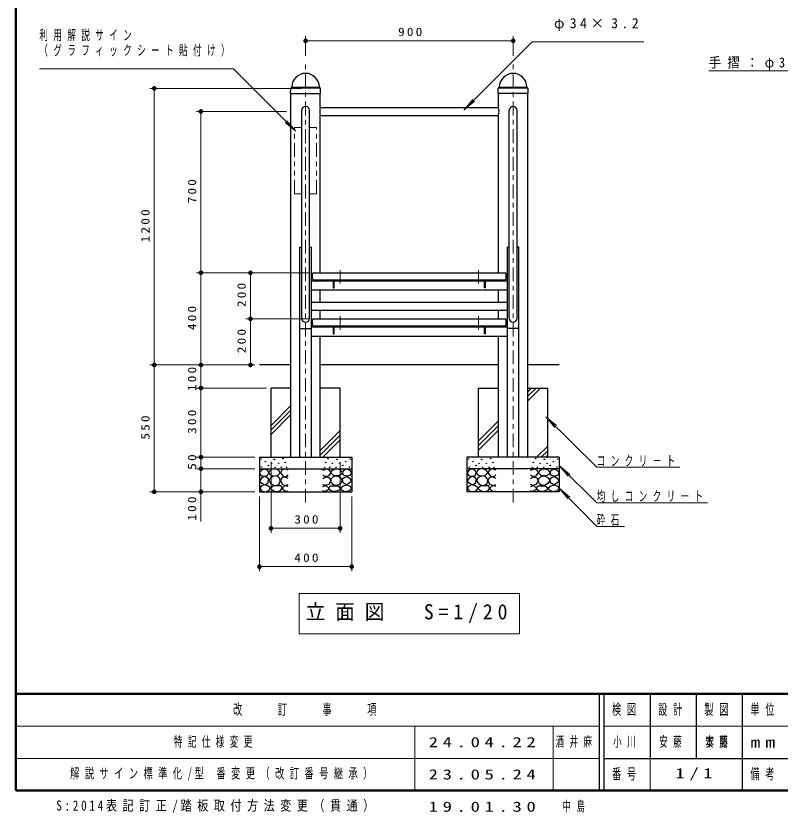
# Model space of a CAD drawing. Units: millimetres on the paper, scale 1:20. Extents: x -365 to 0, y -5 to 257.
# Drawn here: x -365 to -199.3, y -4.9 to 168 of the extents above; entities that cross this region are included whole.
import ezdxf

# ---------------------------------------------------------------- set-up
doc = ezdxf.new("R2010")
doc.units = ezdxf.units.MM
doc.linetypes.add('USER2', pattern=[6, 3, -1, 1, -1])
doc.linetypes.add('USER3', pattern=[8, 3, -1, 1, -1, 1, -1])
doc.layers.add('LY_1', color=7, linetype='Continuous', lineweight=25)
doc.layers.add('LY_8', color=7, linetype='Continuous', lineweight=13)
doc.layers.add('LY_3', color=7, linetype='Continuous')
doc.styles.add('ＭＳ ゴシック', font='')
doc.styles.get('ＭＳ ゴシック').set_extended_font_data('MS Gothic')

# ---------------------------------------------------------------- blocks, each defined once
blk = doc.blocks.new('filled_dot')
at = {"color": 0, "linetype": 'Continuous', "lineweight": -2, "const_width": 1.25}
blk.add_lwpolyline([(-0.625, 0, 1), (0.625, 0, 1)], format="xyb", close=True, dxfattribs=at)

msp = doc.modelspace()

# ---------------------------------------------------------------- linework, layer by layer
at = {"layer": 'LY_1', "lineweight": 13}
for p, q in [((-302.191, 159.413), (-302.191, 163.64)), ((-302.191, 162.64), (-257.191, 162.64)), ((-257.191, 159.413), (-257.191, 163.64)), ((-253.049, 162.42), (-267.865, 147.604)), ((-253.049, 162.42), (-228.824, 162.42)), ((-359.917, 156.559), (-317.858, 156.559)), ((-317.858, 156.559), (-304.319, 143.021)), ((-214.779, 156.115), (-184.533, 156.115)), ((-303.191, 152.329), (-336.002, 152.329)), ((-335.002, 92.329), (-335.002, 152.329)), ((-305.348, 152.351), (-299.034, 152.351)), ((-305.146, 152.579), (-299.235, 152.579)), ((-254.034, 152.351), (-260.348, 152.351)), ((-254.235, 152.579), (-260.146, 152.579)), ((-267.865, 147.604), (-265.937, 149.902)), ((-267.865, 147.604), (-265.567, 149.532)), ((-306.366, 147.329), (-325.879, 147.329)), ((-324.879, 112.329), (-324.879, 147.329)), ((-304.319, 143.021), (-306.248, 145.32)), ((-304.319, 143.021), (-306.618, 144.95)), ((-301.441, 112.329), (-325.879, 112.329)), ((-324.879, 92.329), (-324.879, 112.329)), ((-314.136, 102.329), (-314.136, 112.329)), ((-296.191, 109.079), (-296.191, 110.479)), ((-263.191, 109.079), (-263.191, 110.479)), ((-301.441, 102.329), (-315.136, 102.329)), ((-314.136, 92.329), (-314.136, 102.329)), ((-296.191, 99.079), (-296.191, 100.479)), ((-263.191, 99.079), (-263.191, 100.479)), ((-313.191, 92.329), (-336.002, 92.329)), ((-313.191, 92.329), (-336.002, 92.329)), ((-335.002, 64.829), (-335.002, 92.329)), ((-313.191, 92.329), (-325.879, 92.329)), ((-324.879, 87.329), (-324.879, 92.329)), ((-310.691, 87.329), (-325.879, 87.329)), ((-324.879, 72.329), (-324.879, 87.329)), ((-254.016, 84.547), (-251.234, 87.329)), ((-254.016, 85.537), (-252.224, 87.329)), ((-254.016, 86.527), (-253.214, 87.329)), ((-309.691, 79.218), (-305.366, 83.543)), ((-309.691, 78.228), (-305.366, 82.553)), ((-309.691, 77.238), (-305.366, 81.563)), ((-264.691, 75.852), (-260.366, 80.177)), ((-250.084, 81.081), (-248.142, 78.794)), ((-250.084, 81.081), (-247.775, 79.166)), ((-239.049, 70.175), (-250.084, 81.081)), ((-299.016, 73.771), (-294.691, 78.096)), ((-264.691, 74.862), (-260.366, 79.187)), ((-264.691, 73.872), (-260.366, 78.197)), ((-299.016, 72.781), (-294.691, 77.106)), ((-298.478, 72.329), (-294.691, 76.116)), ((-252.092, 72.329), (-249.691, 74.73)), ((-251.102, 72.329), (-249.691, 73.74)), ((-250.112, 72.329), (-249.691, 72.75)), ((-313.191, 72.329), (-325.879, 72.329)), ((-324.879, 69.829), (-324.879, 72.329)), ((-309.691, 71.329), (-309.691, 55.898)), ((-294.691, 71.329), (-294.691, 55.898)), ((-313.191, 69.829), (-325.879, 69.829)), ((-324.879, 58.411), (-324.879, 69.829)), ((-247.191, 70.523), (-245.261, 68.227)), ((-247.191, 70.523), (-244.891, 68.597)), ((-239.049, 62.392), (-247.191, 70.523)), ((-239.049, 70.175), (-221.049, 70.175)), ((-313.191, 64.829), (-336.002, 64.829)), ((-247.191, 65.597), (-245.289, 63.277)), ((-247.191, 65.597), (-244.915, 63.643)), ((-239.049, 57.269), (-247.191, 65.597)), ((-312.191, 63.829), (-312.191, 47.584)), ((-292.191, 63.829), (-292.191, 47.584)), ((-239.049, 62.392), (-215.049, 62.392)), ((-239.049, 57.269), (-233.049, 57.269)), ((-294.691, 56.898), (-309.691, 56.898)), ((-292.191, 48.584), (-312.191, 48.584)), ((-303.591, 42.792), (-303.591, 33.992)), ((-255.791, 42.792), (-303.591, 42.792)), ((-255.791, 33.992), (-255.791, 42.792)), ((-303.591, 33.992), (-255.791, 33.992))]:
    msp.add_line(p, q, dxfattribs=at)
at = {"layer": 'LY_1', "linetype": 'USER2', "lineweight": 13}
for p, q in [((-302.191, 62.475), (-302.191, 158.413)), ((-257.191, 62.475), (-257.191, 158.413)), ((-294.691, 109.98), (-294.691, 112.89)), ((-264.691, 109.98), (-264.691, 112.89)), ((-294.691, 99.98), (-294.691, 102.89)), ((-264.691, 99.98), (-264.691, 102.89))]:
    msp.add_line(p, q, dxfattribs=at)
at = {"layer": 'LY_1'}
for p, q in [((-305.441, 151.254), (-305.42, 152.27)), ((-305.362, 152.408), (-305.234, 152.536)), ((-299.02, 152.408), (-299.148, 152.536)), ((-298.941, 151.254), (-298.961, 152.27)), ((-260.441, 151.254), (-260.42, 152.27)), ((-260.362, 152.408), (-260.234, 152.536)), ((-254.02, 152.408), (-254.148, 152.536)), ((-253.941, 151.254), (-253.961, 152.27)), ((-305.416, 151.229), (-298.966, 151.229)), ((-305.366, 72.329), (-305.366, 151.229)), ((-299.016, 148.179), (-299.016, 151.229)), ((-253.966, 151.229), (-260.416, 151.229)), ((-260.366, 148.179), (-260.366, 151.229)), ((-254.016, 72.329), (-254.016, 151.229)), ((-303.041, 102.451), (-303.041, 147.567)), ((-301.341, 102.451), (-301.341, 147.567)), ((-299.016, 148.179), (-260.366, 148.179)), ((-258.041, 102.451), (-258.041, 147.567)), ((-256.341, 102.451), (-256.341, 147.567)), ((-299.016, 146.479), (-260.366, 146.479)), ((-299.016, 112.329), (-299.016, 146.479)), ((-260.366, 112.329), (-260.366, 146.479)), ((-303.441, 117.886), (-303.041, 117.886)), ((-303.441, 72.329), (-303.441, 117.886)), ((-301.341, 117.886), (-300.941, 117.886)), ((-300.941, 72.329), (-300.941, 117.886)), ((-258.041, 117.886), (-258.441, 117.886)), ((-258.441, 72.329), (-258.441, 117.886)), ((-255.941, 117.886), (-256.341, 117.886)), ((-255.941, 72.329), (-255.941, 117.886)), ((-300.691, 111.079), (-300.691, 112.079)), ((-300.441, 112.329), (-258.941, 112.329)), ((-300.441, 110.829), (-258.941, 110.829)), ((-295.691, 110.604), (-295.691, 110.829)), ((-293.691, 110.604), (-293.691, 110.829)), ((-265.691, 110.604), (-265.691, 110.829)), ((-263.691, 110.604), (-263.691, 110.829)), ((-258.691, 111.079), (-258.691, 112.079)), ((-300.941, 110.604), (-258.441, 110.604)), ((-296.191, 109.079), (-295.966, 109.079)), ((-295.966, 109.079), (-295.966, 110.479)), ((-263.416, 109.079), (-263.416, 110.479)), ((-263.191, 109.079), (-263.416, 109.079)), ((-300.941, 108.604), (-258.441, 108.604)), ((-299.016, 105.929), (-299.016, 108.479)), ((-260.366, 105.929), (-260.366, 108.479)), ((-300.941, 105.929), (-258.441, 105.929)), ((-300.941, 104.229), (-258.441, 104.229)), ((-299.016, 102.329), (-299.016, 104.229)), ((-260.366, 102.329), (-260.366, 104.229)), ((-300.691, 101.079), (-300.691, 102.079)), ((-300.441, 102.329), (-258.941, 102.329)), ((-258.691, 101.079), (-258.691, 102.079)), ((-300.941, 100.604), (-258.441, 100.604)), ((-300.441, 100.829), (-258.941, 100.829)), ((-295.966, 99.079), (-295.966, 100.479)), ((-295.691, 100.604), (-295.691, 100.829)), ((-293.691, 100.604), (-293.691, 100.829)), ((-265.691, 100.604), (-265.691, 100.829)), ((-263.691, 100.604), (-263.691, 100.829)), ((-263.416, 99.079), (-263.416, 100.479)), ((-303.441, 100.221), (-300.941, 100.221)), ((-300.941, 98.604), (-258.441, 98.604)), ((-296.191, 99.079), (-295.966, 99.079)), ((-263.191, 99.079), (-263.416, 99.079)), ((-255.941, 100.221), (-258.441, 100.221)), ((-299.016, 72.329), (-299.016, 98.479)), ((-260.366, 72.329), (-260.366, 98.479)), ((-305.366, 92.329), (-312.191, 92.329)), ((-260.366, 92.329), (-299.016, 92.329)), ((-247.191, 92.329), (-254.016, 92.329)), ((-305.366, 87.329), (-309.691, 87.329)), ((-309.691, 72.329), (-309.691, 87.329)), ((-294.691, 87.329), (-299.016, 87.329)), ((-294.691, 72.329), (-294.691, 87.329)), ((-264.691, 72.329), (-264.691, 87.329)), ((-264.691, 87.329), (-260.366, 87.329)), ((-254.016, 87.329), (-249.691, 87.329)), ((-249.691, 72.329), (-249.691, 87.329)), ((-312.191, 72.329), (-312.191, 64.829)), ((-312.191, 72.329), (-292.191, 72.329)), ((-292.191, 72.329), (-292.191, 64.829)), ((-267.191, 72.329), (-267.191, 64.829)), ((-247.191, 72.329), (-267.191, 72.329)), ((-247.191, 72.329), (-247.191, 64.829)), ((-312.191, 69.829), (-292.191, 69.829)), ((-247.191, 69.829), (-267.191, 69.829)), ((-312.191, 64.829), (-292.191, 64.829)), ((-247.191, 64.829), (-267.191, 64.829))]:
    msp.add_line(p, q, dxfattribs=at)
at = {"layer": 'LY_1', "linetype": 'USER3', "lineweight": 13}
for p, q in [((-304.566, 129.454), (-304.566, 143.829)), ((-304.566, 143.829), (-303.041, 143.829)), ((-299.816, 143.829), (-301.341, 143.829)), ((-299.816, 129.454), (-299.816, 143.829)), ((-304.566, 129.454), (-303.041, 129.454)), ((-299.816, 129.454), (-301.341, 129.454))]:
    msp.add_line(p, q, dxfattribs=at)
at = {"layer": 'LY_1'}
for points in [[(-311.068, 69.799), (-311.702, 69.498), (-312.177, 69.023), (-311.876, 68.326), (-311.148, 68.183), (-310.451, 68.342), (-310.197, 68.928), (-310.387, 69.435)], [(-309.097, 69.804), (-309.624, 69.668), (-310.205, 69.033), (-309.976, 68.614), (-309.518, 68.377), (-309.003, 68.303), (-308.259, 68.371), (-307.692, 68.912), (-307.976, 69.412), (-308.509, 69.722)], [(-295.284, 69.804), (-294.757, 69.668), (-294.176, 69.033), (-294.406, 68.614), (-294.863, 68.377), (-295.379, 68.303), (-296.122, 68.371), (-296.69, 68.912), (-296.406, 69.412), (-295.873, 69.722)], [(-293.313, 69.799), (-292.68, 69.498), (-292.204, 69.023), (-292.505, 68.326), (-293.234, 68.183), (-293.931, 68.342), (-294.185, 68.928), (-293.995, 69.435)], [(-266.068, 69.799), (-266.702, 69.498), (-267.177, 69.023), (-266.876, 68.326), (-266.148, 68.183), (-265.451, 68.342), (-265.197, 68.928), (-265.387, 69.435)], [(-264.097, 69.804), (-264.624, 69.668), (-265.205, 69.033), (-264.976, 68.614), (-264.518, 68.377), (-264.003, 68.303), (-263.259, 68.371), (-262.692, 68.912), (-262.976, 69.412), (-263.509, 69.722)], [(-250.284, 69.804), (-249.757, 69.668), (-249.176, 69.033), (-249.406, 68.614), (-249.863, 68.377), (-250.379, 68.303), (-251.122, 68.371), (-251.69, 68.912), (-251.406, 69.412), (-250.873, 69.722)], [(-248.313, 69.799), (-247.68, 69.498), (-247.204, 69.023), (-247.505, 68.326), (-248.234, 68.183), (-248.931, 68.342), (-249.185, 68.928), (-248.995, 69.435)], [(-311.195, 68.151), (-311.734, 67.803), (-312.177, 67.122), (-311.67, 66.662), (-311.005, 66.345), (-310.308, 66.789), (-310.229, 67.629), (-310.637, 67.991)], [(-309.732, 66.587), (-309.111, 66.242), (-308.435, 66.195), (-307.922, 66.557), (-307.678, 67.155), (-307.79, 67.692), (-308.138, 68.101), (-308.604, 68.265), (-309.138, 68.209), (-309.828, 67.84), (-310.124, 67.263)], [(-294.649, 66.587), (-295.271, 66.242), (-295.947, 66.195), (-296.46, 66.557), (-296.704, 67.155), (-296.592, 67.692), (-296.244, 68.101), (-295.778, 68.265), (-295.244, 68.209), (-294.554, 67.84), (-294.257, 67.263)], [(-293.187, 68.151), (-292.648, 67.803), (-292.204, 67.122), (-292.711, 66.662), (-293.377, 66.345), (-294.074, 66.789), (-294.153, 67.629), (-293.745, 67.991)], [(-266.195, 68.151), (-266.734, 67.803), (-267.177, 67.122), (-266.67, 66.662), (-266.005, 66.345), (-265.308, 66.789), (-265.229, 67.629), (-265.637, 67.991)], [(-264.732, 66.587), (-264.111, 66.242), (-263.435, 66.195), (-262.922, 66.557), (-262.678, 67.155), (-262.79, 67.692), (-263.138, 68.101), (-263.604, 68.265), (-264.138, 68.209), (-264.828, 67.84), (-265.124, 67.263)], [(-249.649, 66.587), (-250.271, 66.242), (-250.947, 66.195), (-251.46, 66.557), (-251.704, 67.155), (-251.592, 67.692), (-251.244, 68.101), (-250.778, 68.265), (-250.244, 68.209), (-249.554, 67.84), (-249.257, 67.263)], [(-248.187, 68.151), (-247.648, 67.803), (-247.204, 67.122), (-247.711, 66.662), (-248.377, 66.345), (-249.074, 66.789), (-249.153, 67.629), (-248.745, 67.991)], [(-311.236, 66.355), (-311.805, 66.035), (-312.143, 65.613), (-311.739, 65.047), (-310.797, 64.844), (-310.081, 65.163), (-309.808, 65.668), (-310.347, 66.123)], [(-308.381, 66.148), (-309.165, 66.107), (-309.827, 65.634), (-309.395, 65.175), (-308.705, 64.864), (-308.14, 64.855), (-307.597, 65.08), (-307.259, 65.607), (-307.516, 66.094)], [(-296.001, 66.148), (-295.217, 66.107), (-294.555, 65.634), (-294.987, 65.175), (-295.676, 64.864), (-296.242, 64.855), (-296.785, 65.08), (-297.122, 65.607), (-296.866, 66.094)], [(-293.146, 66.355), (-292.577, 66.035), (-292.239, 65.613), (-292.642, 65.047), (-293.585, 64.844), (-294.301, 65.163), (-294.574, 65.668), (-294.035, 66.123)], [(-266.236, 66.355), (-266.805, 66.035), (-267.143, 65.613), (-266.739, 65.047), (-265.797, 64.844), (-265.081, 65.163), (-264.808, 65.668), (-265.347, 66.123)], [(-263.381, 66.148), (-264.165, 66.107), (-264.827, 65.634), (-264.395, 65.175), (-263.705, 64.864), (-263.14, 64.855), (-262.597, 65.08), (-262.259, 65.607), (-262.516, 66.094)], [(-251.001, 66.148), (-250.217, 66.107), (-249.555, 65.634), (-249.987, 65.175), (-250.676, 64.864), (-251.242, 64.855), (-251.785, 65.08), (-252.122, 65.607), (-251.866, 66.094)], [(-248.146, 66.355), (-247.577, 66.035), (-247.239, 65.613), (-247.642, 65.047), (-248.585, 64.844), (-249.301, 65.163), (-249.574, 65.668), (-249.035, 66.123)]]:
    msp.add_lwpolyline(points, close=True, dxfattribs=at)
for points in [[(-305.941, 69.494), (-306.796, 69.811), (-307.335, 69.541), (-307.652, 68.939), (-307.066, 68.179), (-306.289, 68.116), (-305.941, 68.512)], [(-298.441, 69.494), (-297.585, 69.811), (-297.047, 69.541), (-296.73, 68.939), (-297.316, 68.179), (-298.092, 68.116), (-298.441, 68.512)], [(-260.941, 69.494), (-261.796, 69.811), (-262.335, 69.541), (-262.652, 68.939), (-262.066, 68.179), (-261.289, 68.116), (-260.941, 68.512)], [(-253.441, 69.494), (-252.585, 69.811), (-252.047, 69.541), (-251.73, 68.939), (-252.316, 68.179), (-253.092, 68.116), (-253.441, 68.512)], [(-305.957, 67.688), (-306.717, 68.084), (-307.351, 67.83), (-307.652, 67.181), (-307.208, 66.405), (-306.448, 66.167), (-305.957, 66.373)], [(-298.425, 67.688), (-297.665, 68.084), (-297.031, 67.83), (-296.73, 67.181), (-297.173, 66.405), (-297.934, 66.167), (-298.425, 66.373)], [(-260.957, 67.688), (-261.717, 68.084), (-262.351, 67.83), (-262.652, 67.181), (-262.208, 66.405), (-261.448, 66.167), (-260.957, 66.373)], [(-253.425, 67.688), (-252.665, 68.084), (-252.031, 67.83), (-251.73, 67.181), (-252.173, 66.405), (-252.934, 66.167), (-253.425, 66.373)], [(-305.941, 65.961), (-306.606, 66.167), (-307.256, 65.612), (-307.082, 65.216), (-306.353, 64.852), (-305.941, 65.01)], [(-298.441, 65.961), (-297.775, 66.167), (-297.126, 65.612), (-297.3, 65.216), (-298.029, 64.852), (-298.441, 65.01)], [(-260.941, 65.961), (-261.606, 66.167), (-262.256, 65.612), (-262.082, 65.216), (-261.353, 64.852), (-260.941, 65.01)], [(-253.441, 65.961), (-252.775, 66.167), (-252.126, 65.612), (-252.3, 65.216), (-253.029, 64.852), (-253.441, 65.01)]]:
    msp.add_lwpolyline(points, dxfattribs=at)
for centre in [(-311.861, 71.938), (-310.91, 71.367), (-309.563, 71.003), (-308.993, 71.827), (-308.016, 71.006), (-307.07, 72.034), (-306.57, 71.182), (-297.812, 71.182), (-297.312, 72.034), (-296.366, 71.006), (-295.389, 71.827), (-294.818, 71.003), (-293.472, 71.367), (-292.521, 71.938), (-266.861, 71.938), (-265.91, 71.367), (-264.563, 71.003), (-263.993, 71.827), (-263.016, 71.006), (-262.07, 72.034), (-261.57, 71.182), (-252.812, 71.182), (-252.312, 72.034), (-251.366, 71.006), (-250.389, 71.827), (-249.818, 71.003), (-248.472, 71.367), (-247.521, 71.938), (-311.702, 70.195), (-310.26, 70.528), (-308.819, 70.148), (-307.435, 70.155), (-306.327, 70.128), (-298.055, 70.128), (-296.947, 70.155), (-295.563, 70.148), (-294.121, 70.528), (-292.68, 70.195), (-266.702, 70.195), (-265.26, 70.528), (-263.819, 70.148), (-262.435, 70.155), (-261.327, 70.128), (-253.055, 70.128), (-251.947, 70.155), (-250.563, 70.148), (-249.121, 70.528), (-247.68, 70.195)]:
    msp.add_circle(centre, 0.05, dxfattribs=at)
for centre, radius, start, end in [((-302.191, 152.579), 3, 1.14005, 178.85842), ((-257.191, 152.579), 3, 1.14158, 178.85995), ((-305.22, 152.266), 0.2, 135, 178.99605), ((-305.34, 152.642), 0.15, 315, 358.85842), ((-299.041, 152.642), 0.15, 181.14005, 225), ((-299.161, 152.266), 0.2, 1.00395, 45), ((-260.22, 152.266), 0.2, 135, 178.99605), ((-260.34, 152.642), 0.15, 315, 358.85995), ((-254.042, 152.642), 0.15, 181.14158, 225), ((-254.161, 152.266), 0.2, 1.00395, 45), ((-305.416, 151.254), 0.025, 178.87801, 270), ((-298.966, 151.254), 0.025, 270, 1.12199), ((-260.416, 151.254), 0.025, 178.87801, 270), ((-253.966, 151.254), 0.025, 270, 1.12199), ((-302.191, 147.567), 0.85, 0, 180), ((-295.957, 147.329), 3.175, 164.47157, 195.52843), ((-263.425, 147.329), 3.175, 344.47157, 15.52843), ((-257.191, 147.567), 0.85, 0, 180), ((-300.441, 112.079), 0.25, 90, 180), ((-300.441, 111.079), 0.25, 180, 270), ((-295.841, 110.479), 0.35, 90, 180), ((-263.541, 110.479), 0.35, 0, 90), ((-258.941, 112.079), 0.25, 0, 90), ((-258.941, 111.079), 0.25, 270, 0), ((-295.841, 110.479), 0.125, 90, 180), ((-263.541, 110.479), 0.125, 0, 90), ((-302.191, 102.451), 0.85, 180, 0), ((-300.441, 102.079), 0.25, 90, 180), ((-258.941, 102.079), 0.25, 0, 90), ((-257.191, 102.451), 0.85, 180, 0), ((-300.441, 101.079), 0.25, 180, 270), ((-295.841, 100.479), 0.35, 90, 180), ((-295.841, 100.479), 0.125, 90, 180), ((-263.541, 100.479), 0.35, 0, 90), ((-263.541, 100.479), 0.125, 0, 90), ((-258.941, 101.079), 0.25, 270, 0)]:
    msp.add_arc(centre, radius, start, end, dxfattribs=at)
at = {"layer": 'LY_8', "lineweight": 50}
for p, q in [((-365, 257), (-365, 0)), ((-365, 21), (0, 21)), ((-365, 0), (0, 0))]:
    msp.add_line(p, q, dxfattribs=at)
at = {"layer": 'LY_8', "lineweight": 25}
for p, q in [((-238.5, 21), (-238.5, 0)), ((-237.5, 21), (-237.5, 0)), ((-227.5, 21), (-227.5, 7)), ((-217.5, 21), (-217.5, 7)), ((-207.5, 21), (-207.5, 0)), ((-237.5, 7), (0, 7))]:
    msp.add_line(p, q, dxfattribs=at)
at = {"layer": 'LY_8'}
for p, q in [((-365, 14), (-238.5, 14)), ((-278.5, 14), (-278.5, 0)), ((-248.5, 14), (-248.5, 0)), ((-237.5, 14), (-182.5, 14)), ((-365, 7), (-238.5, 7)), ((-227.5, 7), (-227.5, 0))]:
    msp.add_line(p, q, dxfattribs=at)

# ---------------------------------------------------------------- block references
at = {"layer": 'LY_1', "lineweight": 13, "xscale": 0.4, "yscale": 0.4}
for p in [(-302.191, 162.64), (-309.691, 56.898), (-312.191, 48.584)]:
    msp.add_blockref('filled_dot', p, dxfattribs=at)
for p, rotation in [((-257.191, 162.64), 180), ((-335.002, 152.329), 270), ((-324.879, 147.329), 270), ((-324.879, 112.329), 90), ((-324.879, 112.329), 270), ((-314.136, 112.329), 270), ((-314.136, 102.329), 90), ((-314.136, 102.329), 270), ((-335.002, 92.329), 90), ((-335.002, 92.329), 270), ((-324.879, 92.329), 90), ((-324.879, 92.329), 270), ((-314.136, 92.329), 90), ((-324.879, 87.329), 90), ((-324.879, 87.329), 270), ((-324.879, 72.329), 90), ((-324.879, 72.329), 270), ((-324.879, 69.829), 90), ((-324.879, 69.829), 270), ((-335.002, 64.829), 90), ((-324.879, 64.829), 90), ((-294.691, 56.898), 180), ((-292.191, 48.584), 180)]:
    msp.add_blockref('filled_dot', p, dxfattribs=dict(at, rotation=rotation))

# ---------------------------------------------------------------- texts
at = {"layer": 'LY_1', "style": 'ＭＳ ゴシック'}
for s, insert, char_height, attachment_point in [('\\T1.5;\u3000φ34×3.2', (-252.824, 167.57), 2.199, 1), ('\\T1.64;\\W0.6;利用解説サイン', (-359.917, 165.009), 2.199, 1), ('\\T1.33;\\W1.15;900', (-279.274, 163.64), 1.833, 8), ('\\T1.64;\\W0.6;（グラフィックシート貼付け）', (-359.917, 161.709), 2.199, 1), ('\\T1.5;\\W0.9;手摺：φ34×3.2', (-214.779, 156.265), 2.199, 7), ('\\T1.64;\\W0.6;コンクリート', (-239.049, 70.325), 2.199, 7), ('\\T1.64;\\W0.6;均しコンクリート', (-239.049, 62.542), 2.199, 7), ('\\T1.33;\\W1.15;300', (-301.774, 57.898), 1.833, 8), ('\\T1.64;\\W0.6;砕石', (-239.049, 57.419), 2.199, 7), ('\\T1.33;\\W1.15;400', (-301.774, 49.584), 1.833, 8), ('\\T1.5;\\W0.95;立面図\u3000S=1/20', (-302.191, 38.392), 3.299, 4), ('\\T1.64;\\W0.6;特記仕様変更', (-330.75, 10.5), 2.199, 4), ('\\T1.5;\\W1.35;24.04.22', (-275.5, 10.5), 2.199, 4), ('\\T1.64;\\W0.6;酒井麻', (-248, 10.5), 2.199, 4), ('\\T1.64;\\W0.6;安藤', (-225.5, 10.5), 2.199, 4), ('\\T1.64;\\W0.6;安藤', (-215.5, 10.5), 2.199, 4), ('\\T1.59;\\W0.65;解説サイン標準化/型\\~番変更（改訂番号継承）', (-353.25, 3.5), 2.199, 4), ('\\T1.5;\\W1.35;23.05.24', (-275.5, 3.5), 2.199, 4), ('\\T1.5;\\W0.8;S:2014表記訂正/踏板取付方法変更（貫通）', (-356.25, -3.5), 2.199, 4), ('\\T1.5;\\W1.35;19.01.30', (-275.5, -3.5), 2.199, 4), ('\\T1.64;\\W0.6;中島', (-246.5, -3.5), 2.199, 4)]:
    msp.add_mtext(s, dxfattribs=dict(at, insert=insert, char_height=char_height, attachment_point=attachment_point))
at = {"layer": 'LY_1', "char_height": 1.833, "attachment_point": 8, "rotation": 90, "style": 'ＭＳ ゴシック'}
for s, insert in [('\\T1.33;\\W1.15;700', (-325.879, 130.246)), ('\\T1.33;\\W1.15;1200', (-336.002, 122.75)), ('\\T1.33;\\W1.15;200', (-315.136, 107.746)), ('\\T1.33;\\W1.15;400', (-325.879, 102.746)), ('\\T1.33;\\W1.15;200', (-315.136, 97.746)), ('\\T1.33;\\W1.15;100', (-325.879, 89.54)), ('\\T1.33;\\W1.15;300', (-325.879, 80.246)), ('\\T1.33;\\W1.15;550', (-336.002, 78.994)), ('\\T1.34;\\W1.15;50', (-325.879, 71.507)), ('\\T1.33;\\W1.15;100', (-325.879, 61.411))]:
    msp.add_mtext(s, dxfattribs=dict(at, insert=insert))
at = {"layer": 'LY_3', "char_height": 2.199, "attachment_point": 4, "style": 'ＭＳ ゴシック'}
for s, insert in [('\\T1.64;\\W0.6;小川', (-235.5, 10.5)), ('\\T1.64;\\W0.6;本間', (-215.5, 10.5)), ('\\T1.5;\\W1.35;1/1', (-222, 3.5))]:
    msp.add_mtext(s, dxfattribs=dict(at, insert=insert))
at = {"layer": 'LY_8', "char_height": 2.346, "attachment_point": 5, "style": 'ＭＳ ゴシック'}
for s, insert in [('\\T1.64;\\W0.6;改\u3000\u3000訂\u3000\u3000事\u3000\u3000項', (-301.75, 17.5)), ('\\T1.64;\\W0.6;検図', (-232.5, 17.5)), ('\\T1.64;\\W0.6;設計', (-222.5, 17.5)), ('\\T1.64;\\W0.6;製図', (-212.5, 17.5)), ('\\T1.64;\\W0.6;単位', (-202.5, 17.5)), ('\\T1.5;\\W1.35;mm', (-202.5, 10.5)), ('\\T1.64;\\W0.6;番号', (-232.5, 3.5)), ('\\T1.64;\\W0.6;備考', (-202.5, 3.5))]:
    msp.add_mtext(s, dxfattribs=dict(at, insert=insert))

doc.saveas('drawing.dxf')
